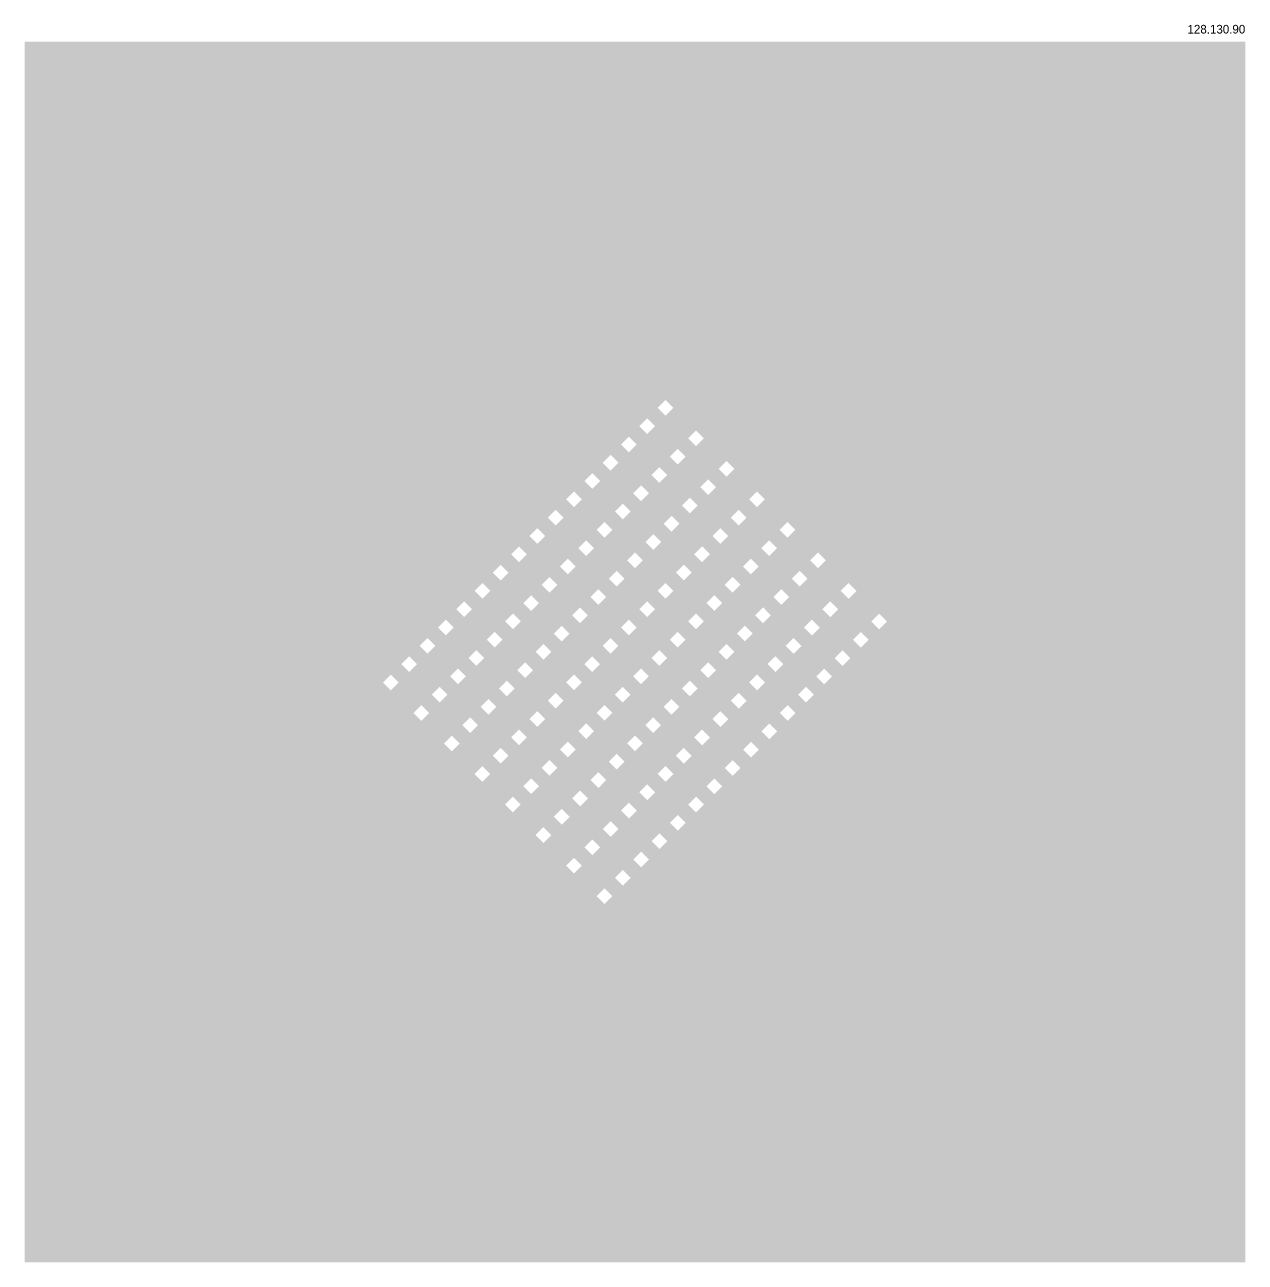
# Model space of a CAD drawing. Header units: inches. Extents: x -55000 to 163233, y -55008 to 54992.
# Drawn here: x 109767 to 119667, y -12901 to -2864 of the extents above; entities that cross this region are included whole.
import ezdxf

# ---------------------------------------------------------------- set-up
doc = ezdxf.new("R2010")
doc.units = ezdxf.units.IN
doc.header["$MEASUREMENT"] = 0
doc.linetypes.add('ACAD_ISO07W100', pattern=[3, 0, -3])
doc.layers.get('0').update_dxf_attribs({"color": 20, "linetype": 'ACAD_ISO07W100'})
doc.styles.get("Standard").update_dxf_attribs({"font": 'arial.ttf'})

msp = doc.modelspace()

# ---------------------------------------------------------------- hatches: boundary and pattern name
at = {"transparency": 33554483}
h = msp.add_hatch(color=256, dxfattribs=at)
h.dxf.hatch_style = 1
h.paths.add_polyline_path([(112885.48791, -8113.80785), (112821.8483, -8050.16824), (112885.48791, -7986.52863), (112949.12752, -8050.16824)], flags=16)
h.paths.add_polyline_path([(113033.98034, -7965.31543), (112970.34073, -7901.67582), (113033.98034, -7838.03621), (113097.61995, -7901.67582)], flags=16)
h.paths.add_polyline_path([(112984.48286, -8509.78765), (112920.84325, -8446.14804), (112984.48286, -8382.50843), (113048.12247, -8446.14804)], flags=16)
h.paths.add_polyline_path([(113132.97529, -8361.29523), (113069.33568, -8297.65562), (113132.97529, -8234.01601), (113196.6149, -8297.65562)], flags=16)
h.paths.add_polyline_path([(113281.46771, -8212.8028), (113217.8281, -8149.16319), (113281.46771, -8085.52358), (113345.10732, -8149.16319)], flags=16)
h.paths.add_polyline_path([(113429.96014, -8064.31038), (113366.32052, -8000.67077), (113429.96014, -7937.03116), (113493.59975, -8000.67077)], flags=16)
h.paths.add_polyline_path([(113231.97024, -8757.27502), (113168.33063, -8693.63541), (113231.97024, -8629.9958), (113295.60985, -8693.63541)], flags=16)
h.paths.add_polyline_path([(113380.46266, -8608.7826), (113316.82305, -8545.14299), (113380.46266, -8481.50338), (113444.10227, -8545.14299)], flags=16)
h.paths.add_polyline_path([(113528.95508, -8460.29018), (113465.31547, -8396.65057), (113528.95508, -8333.01095), (113592.59469, -8396.65057)], flags=16)
h.paths.add_polyline_path([(113825.93993, -8163.30533), (113762.30032, -8099.66572), (113825.93993, -8036.02611), (113889.57954, -8099.66572)], flags=16)
h.paths.add_polyline_path([(113479.45761, -9004.7624), (113415.818, -8941.12279), (113479.45761, -8877.48318), (113543.09722, -8941.12279)], flags=16)
h.paths.add_polyline_path([(113627.95003, -8856.26997), (113564.31042, -8792.63036), (113627.95003, -8728.99075), (113691.58964, -8792.63036)], flags=16)
h.paths.add_polyline_path([(113776.44246, -8707.77755), (113712.80285, -8644.13794), (113776.44246, -8580.49833), (113840.08207, -8644.13794)], flags=16)
h.paths.add_polyline_path([(113924.93488, -8559.28512), (113861.29527, -8495.64551), (113924.93488, -8432.0059), (113988.57449, -8495.64551)], flags=16)
h.paths.add_polyline_path([(114073.42731, -8410.7927), (114009.7877, -8347.15309), (114073.42731, -8283.51348), (114137.06692, -8347.15309)], flags=16)
h.paths.add_polyline_path([(114221.91973, -8262.30028), (114158.28012, -8198.66067), (114221.91973, -8135.02106), (114285.55934, -8198.66067)], flags=16)
h.paths.add_polyline_path([(113726.94498, -9252.24977), (113663.30537, -9188.61016), (113726.94498, -9124.97055), (113790.58459, -9188.61016)], flags=16)
h.paths.add_polyline_path([(113875.43741, -9103.75735), (113811.7978, -9040.11774), (113875.43741, -8976.47813), (113939.07702, -9040.11774)], flags=16)
h.paths.add_polyline_path([(114023.92983, -8955.26492), (113960.29022, -8891.62531), (114023.92983, -8827.9857), (114087.56944, -8891.62531)], flags=16)
h.paths.add_polyline_path([(114172.42226, -8806.7725), (114108.78265, -8743.13289), (114172.42226, -8679.49328), (114236.06187, -8743.13289)], flags=16)
h.paths.add_polyline_path([(114320.91468, -8658.28007), (114257.27507, -8594.64046), (114320.91468, -8531.00085), (114384.55429, -8594.64046)], flags=16)
h.paths.add_polyline_path([(114469.4071, -8509.78765), (114405.76749, -8446.14804), (114469.4071, -8382.50843), (114533.04671, -8446.14804)], flags=16)
h.paths.add_polyline_path([(114271.4172, -9202.7523), (114207.77759, -9139.11269), (114271.4172, -9075.47308), (114335.05682, -9139.11269)], flags=16)
h.paths.add_polyline_path([(114419.90963, -9054.25987), (114356.27002, -8990.62026), (114419.90963, -8926.98065), (114483.54924, -8990.62026)], flags=16)
h.paths.add_polyline_path([(114568.40205, -8905.76745), (114504.76244, -8842.12784), (114568.40205, -8778.48823), (114632.04166, -8842.12784)], flags=16)
h.paths.add_polyline_path([(114122.92478, -9351.24472), (114059.28517, -9287.60511), (114122.92478, -9223.9655), (114186.56439, -9287.60511)], flags=16)
h.paths.add_polyline_path([(113677.44751, -8311.79775), (113613.8079, -8248.15814), (113677.44751, -8184.51853), (113741.08712, -8248.15814)], flags=16)
h.paths.add_polyline_path([(113578.45256, -7915.81795), (113514.81295, -7852.17834), (113578.45256, -7788.53873), (113642.09217, -7852.17834)], flags=16)
h.paths.add_polyline_path([(113182.47276, -7816.823), (113118.83315, -7753.18339), (113182.47276, -7689.54378), (113246.11237, -7753.18339)], flags=16)
h.paths.add_polyline_path([(113330.96519, -7668.33058), (113267.32558, -7604.69097), (113330.96519, -7541.05136), (113394.6048, -7604.69097)], flags=16)
h.paths.add_polyline_path([(113726.94498, -7767.32553), (113663.30537, -7703.68592), (113726.94498, -7640.04631), (113790.58459, -7703.68592)], flags=16)
h.paths.add_polyline_path([(113974.43236, -8014.8129), (113910.79275, -7951.17329), (113974.43236, -7887.53368), (114038.07197, -7951.17329)], flags=16)
h.paths.add_polyline_path([(112736.99549, -8262.30028), (112673.35588, -8198.66067), (112736.99549, -8135.02106), (112800.6351, -8198.66067)], flags=16)
h.paths.add_polyline_path([(113974.43236, -9499.73714), (113910.79275, -9436.09753), (113974.43236, -9372.45792), (114038.07197, -9436.09753)], flags=16)
h.paths.add_polyline_path([(114716.89448, -8757.27502), (114653.25487, -8693.63541), (114716.89448, -8629.9958), (114780.53409, -8693.63541)], flags=16)
h.paths.add_polyline_path([(113479.45761, -7519.83816), (113415.818, -7456.19855), (113479.45761, -7392.55894), (113543.09722, -7456.19855)], flags=16)
h.paths.add_polyline_path([(114221.91973, -9747.22452), (114158.28012, -9683.58491), (114221.91973, -9619.9453), (114285.55934, -9683.58491)], flags=16)
h.paths.add_polyline_path([(114370.41215, -9598.73209), (114306.77254, -9535.09248), (114370.41215, -9471.45287), (114434.05176, -9535.09248)], flags=16)
h.paths.add_polyline_path([(114518.90458, -9450.23967), (114455.26497, -9386.60006), (114518.90458, -9322.96045), (114582.54419, -9386.60006)], flags=16)
h.paths.add_polyline_path([(114667.397, -9301.74725), (114603.75739, -9238.10763), (114667.397, -9174.46802), (114731.03661, -9238.10763)], flags=16)
h.paths.add_polyline_path([(114815.88943, -9153.25482), (114752.24982, -9089.61521), (114815.88943, -9025.9756), (114879.52904, -9089.61521)], flags=16)
h.paths.add_polyline_path([(114964.38185, -9004.7624), (114900.74224, -8941.12279), (114964.38185, -8877.48318), (115028.02146, -8941.12279)], flags=16)
h.paths.add_polyline_path([(114469.4071, -9994.71189), (114405.76749, -9931.07228), (114469.4071, -9867.43267), (114533.04671, -9931.07228)], flags=16)
h.paths.add_polyline_path([(114617.89953, -9846.21947), (114554.25992, -9782.57986), (114617.89953, -9718.94025), (114681.53914, -9782.57986)], flags=16)
h.paths.add_polyline_path([(114766.39195, -9697.72704), (114702.75234, -9634.08743), (114766.39195, -9570.44782), (114830.03156, -9634.08743)], flags=16)
h.paths.add_polyline_path([(114914.88438, -9549.23462), (114851.24477, -9485.59501), (114914.88438, -9421.9554), (114978.52399, -9485.59501)], flags=16)
h.paths.add_polyline_path([(115063.3768, -9400.74219), (114999.73719, -9337.10258), (115063.3768, -9273.46297), (115127.01641, -9337.10258)], flags=16)
h.paths.add_polyline_path([(115211.86922, -9252.24977), (115148.22961, -9188.61016), (115211.86922, -9124.97055), (115275.50883, -9188.61016)], flags=16)
h.paths.add_polyline_path([(113627.95003, -7371.34573), (113564.31042, -7307.70612), (113627.95003, -7244.06651), (113691.58964, -7307.70612)], flags=16)
h.paths.add_polyline_path([(113776.44246, -7222.85331), (113712.80285, -7159.2137), (113776.44246, -7095.57409), (113840.08207, -7159.2137)], flags=16)
h.paths.add_polyline_path([(113924.93488, -7074.36088), (113861.29527, -7010.72127), (113924.93488, -6947.08166), (113988.57449, -7010.72127)], flags=16)
h.paths.add_polyline_path([(114073.42731, -6925.86846), (114009.7877, -6862.22885), (114073.42731, -6798.58924), (114137.06692, -6862.22885)], flags=16)
h.paths.add_polyline_path([(114221.91973, -6777.37604), (114158.28012, -6713.73643), (114221.91973, -6650.09682), (114285.55934, -6713.73643)], flags=16)
h.paths.add_polyline_path([(114370.41215, -6628.88361), (114306.77254, -6565.244), (114370.41215, -6501.60439), (114434.05176, -6565.244)], flags=16)
h.paths.add_polyline_path([(114518.90458, -6480.39119), (114455.26497, -6416.75158), (114518.90458, -6353.11197), (114582.54419, -6416.75158)], flags=16)
h.paths.add_polyline_path([(114667.397, -6331.89876), (114603.75739, -6268.25915), (114667.397, -6204.61954), (114731.03661, -6268.25915)], flags=16)
h.paths.add_polyline_path([(114815.88943, -6183.40634), (114752.24982, -6119.76673), (114815.88943, -6056.12712), (114879.52904, -6119.76673)], flags=16)
h.paths.add_polyline_path([(113875.43741, -7618.83311), (113811.7978, -7555.1935), (113875.43741, -7491.55389), (113939.07702, -7555.1935)], flags=16)
h.paths.add_polyline_path([(114023.92983, -7470.34068), (113960.29022, -7406.70107), (114023.92983, -7343.06146), (114087.56944, -7406.70107)], flags=16)
h.paths.add_polyline_path([(114172.42226, -7321.84826), (114108.78265, -7258.20865), (114172.42226, -7194.56904), (114236.06187, -7258.20865)], flags=16)
h.paths.add_polyline_path([(114320.91468, -7173.35583), (114257.27507, -7109.71622), (114320.91468, -7046.07661), (114384.55429, -7109.71622)], flags=16)
h.paths.add_polyline_path([(114469.4071, -7024.86341), (114405.76749, -6961.2238), (114469.4071, -6897.58419), (114533.04671, -6961.2238)], flags=16)
h.paths.add_polyline_path([(114617.89953, -6876.37099), (114554.25992, -6812.73138), (114617.89953, -6749.09177), (114681.53914, -6812.73138)], flags=16)
h.paths.add_polyline_path([(114766.39195, -6727.87856), (114702.75234, -6664.23895), (114766.39195, -6600.59934), (114830.03156, -6664.23895)], flags=16)
h.paths.add_polyline_path([(114914.88438, -6579.38614), (114851.24477, -6515.74653), (114914.88438, -6452.10692), (114978.52399, -6515.74653)], flags=16)
h.paths.add_polyline_path([(115063.3768, -6430.89371), (114999.73719, -6367.2541), (115063.3768, -6303.61449), (115127.01641, -6367.2541)], flags=16)
h.paths.add_polyline_path([(114122.92478, -7866.32048), (114059.28517, -7802.68087), (114122.92478, -7739.04126), (114186.56439, -7802.68087)], flags=16)
h.paths.add_polyline_path([(114271.4172, -7717.82806), (114207.77759, -7654.18844), (114271.4172, -7590.54883), (114335.05682, -7654.18844)], flags=16)
h.paths.add_polyline_path([(114419.90963, -7569.33563), (114356.27002, -7505.69602), (114419.90963, -7442.05641), (114483.54924, -7505.69602)], flags=16)
h.paths.add_polyline_path([(114568.40205, -7420.84321), (114504.76244, -7357.2036), (114568.40205, -7293.56399), (114632.04166, -7357.2036)], flags=16)
h.paths.add_polyline_path([(114716.89448, -7272.35078), (114653.25487, -7208.71117), (114716.89448, -7145.07156), (114780.53409, -7208.71117)], flags=16)
h.paths.add_polyline_path([(114865.3869, -7123.85836), (114801.74729, -7060.21875), (114865.3869, -6996.57914), (114929.02651, -7060.21875)], flags=16)
h.paths.add_polyline_path([(115013.87932, -6975.36593), (114950.23971, -6911.72632), (115013.87932, -6848.08671), (115077.51894, -6911.72632)], flags=16)
h.paths.add_polyline_path([(115162.37175, -6826.87351), (115098.73214, -6763.2339), (115162.37175, -6699.59429), (115226.01136, -6763.2339)], flags=16)
h.paths.add_polyline_path([(115310.86417, -6678.38109), (115247.22456, -6614.74148), (115310.86417, -6551.10187), (115374.50378, -6614.74148)], flags=16)
h.paths.add_polyline_path([(115459.3566, -6529.88866), (115395.71699, -6466.24905), (115459.3566, -6402.60944), (115522.99621, -6466.24905)], flags=16)
h.paths.add_polyline_path([(114370.41215, -8113.80785), (114306.77254, -8050.16824), (114370.41215, -7986.52863), (114434.05176, -8050.16824)], flags=16)
h.paths.add_polyline_path([(114518.90458, -7965.31543), (114455.26497, -7901.67582), (114518.90458, -7838.03621), (114582.54419, -7901.67582)], flags=16)
h.paths.add_polyline_path([(114667.397, -7816.823), (114603.75739, -7753.18339), (114667.397, -7689.54378), (114731.03661, -7753.18339)], flags=16)
h.paths.add_polyline_path([(114815.88943, -7668.33058), (114752.24982, -7604.69097), (114815.88943, -7541.05136), (114879.52904, -7604.69097)], flags=16)
h.paths.add_polyline_path([(114964.38185, -7519.83816), (114900.74224, -7456.19855), (114964.38185, -7392.55894), (115028.02146, -7456.19855)], flags=16)
h.paths.add_polyline_path([(115112.87427, -7371.34573), (115049.23466, -7307.70612), (115112.87427, -7244.06651), (115176.51388, -7307.70612)], flags=16)
h.paths.add_polyline_path([(115261.3667, -7222.85331), (115197.72709, -7159.2137), (115261.3667, -7095.57409), (115325.00631, -7159.2137)], flags=16)
h.paths.add_polyline_path([(115409.85912, -7074.36088), (115346.21951, -7010.72127), (115409.85912, -6947.08166), (115473.49873, -7010.72127)], flags=16)
h.paths.add_polyline_path([(115558.35155, -6925.86846), (115494.71194, -6862.22885), (115558.35155, -6798.58924), (115621.99116, -6862.22885)], flags=16)
h.paths.add_polyline_path([(115706.84397, -6777.37604), (115643.20436, -6713.73643), (115706.84397, -6650.09682), (115770.48358, -6713.73643)], flags=16)
h.paths.add_polyline_path([(114617.89953, -8361.29523), (114554.25992, -8297.65562), (114617.89953, -8234.01601), (114681.53914, -8297.65562)], flags=16)
h.paths.add_polyline_path([(114766.39195, -8212.8028), (114702.75234, -8149.16319), (114766.39195, -8085.52358), (114830.03156, -8149.16319)], flags=16)
h.paths.add_polyline_path([(114914.88438, -8064.31038), (114851.24477, -8000.67077), (114914.88438, -7937.03116), (114978.52399, -8000.67077)], flags=16)
h.paths.add_polyline_path([(115063.3768, -7915.81795), (114999.73719, -7852.17834), (115063.3768, -7788.53873), (115127.01641, -7852.17834)], flags=16)
h.paths.add_polyline_path([(115211.86922, -7767.32553), (115148.22961, -7703.68592), (115211.86922, -7640.04631), (115275.50883, -7703.68592)], flags=16)
h.paths.add_polyline_path([(115360.36165, -7618.83311), (115296.72204, -7555.1935), (115360.36165, -7491.55389), (115424.00126, -7555.1935)], flags=16)
h.paths.add_polyline_path([(115508.85407, -7470.34068), (115445.21446, -7406.70107), (115508.85407, -7343.06146), (115572.49368, -7406.70107)], flags=16)
h.paths.add_polyline_path([(115657.3465, -7321.84826), (115593.70689, -7258.20865), (115657.3465, -7194.56904), (115720.98611, -7258.20865)], flags=16)
h.paths.add_polyline_path([(115805.83892, -7173.35583), (115742.19931, -7109.71622), (115805.83892, -7046.07661), (115869.47853, -7109.71622)], flags=16)
h.paths.add_polyline_path([(115954.33134, -7024.86341), (115890.69173, -6961.2238), (115954.33134, -6897.58419), (116017.97095, -6961.2238)], flags=16)
h.paths.add_polyline_path([(114865.3869, -8608.7826), (114801.74729, -8545.14299), (114865.3869, -8481.50338), (114929.02651, -8545.14299)], flags=16)
h.paths.add_polyline_path([(115013.87932, -8460.29018), (114950.23971, -8396.65057), (115013.87932, -8333.01095), (115077.51894, -8396.65057)], flags=16)
h.paths.add_polyline_path([(115162.37175, -8311.79775), (115098.73214, -8248.15814), (115162.37175, -8184.51853), (115226.01136, -8248.15814)], flags=16)
h.paths.add_polyline_path([(115310.86417, -8163.30533), (115247.22456, -8099.66572), (115310.86417, -8036.02611), (115374.50378, -8099.66572)], flags=16)
h.paths.add_polyline_path([(115459.3566, -8014.8129), (115395.71699, -7951.17329), (115459.3566, -7887.53368), (115522.99621, -7951.17329)], flags=16)
h.paths.add_polyline_path([(115607.84902, -7866.32048), (115544.20941, -7802.68087), (115607.84902, -7739.04126), (115671.48863, -7802.68087)], flags=16)
h.paths.add_polyline_path([(115756.34145, -7717.82806), (115692.70183, -7654.18844), (115756.34145, -7590.54883), (115819.98106, -7654.18844)], flags=16)
h.paths.add_polyline_path([(115904.83387, -7569.33563), (115841.19426, -7505.69602), (115904.83387, -7442.05641), (115968.47348, -7505.69602)], flags=16)
h.paths.add_polyline_path([(116053.32629, -7420.84321), (115989.68668, -7357.2036), (116053.32629, -7293.56399), (116116.9659, -7357.2036)], flags=16)
h.paths.add_polyline_path([(116201.81872, -7272.35078), (116138.17911, -7208.71117), (116201.81872, -7145.07156), (116265.45833, -7208.71117)], flags=16)
h.paths.add_polyline_path([(115112.87427, -8856.26997), (115049.23466, -8792.63036), (115112.87427, -8728.99075), (115176.51388, -8792.63036)], flags=16)
h.paths.add_polyline_path([(115261.3667, -8707.77755), (115197.72709, -8644.13794), (115261.3667, -8580.49833), (115325.00631, -8644.13794)], flags=16)
h.paths.add_polyline_path([(115409.85912, -8559.28512), (115346.21951, -8495.64551), (115409.85912, -8432.0059), (115473.49873, -8495.64551)], flags=16)
h.paths.add_polyline_path([(115558.35155, -8410.7927), (115494.71194, -8347.15309), (115558.35155, -8283.51348), (115621.99116, -8347.15309)], flags=16)
h.paths.add_polyline_path([(115706.84397, -8262.30028), (115643.20436, -8198.66067), (115706.84397, -8135.02106), (115770.48358, -8198.66067)], flags=16)
h.paths.add_polyline_path([(115855.33639, -8113.80785), (115791.69678, -8050.16824), (115855.33639, -7986.52863), (115918.976, -8050.16824)], flags=16)
h.paths.add_polyline_path([(116003.82882, -7965.31543), (115940.18921, -7901.67582), (116003.82882, -7838.03621), (116067.46843, -7901.67582)], flags=16)
h.paths.add_polyline_path([(116152.32124, -7816.823), (116088.68163, -7753.18339), (116152.32124, -7689.54378), (116215.96085, -7753.18339)], flags=16)
h.paths.add_polyline_path([(116300.81367, -7668.33058), (116237.17406, -7604.69097), (116300.81367, -7541.05136), (116364.45328, -7604.69097)], flags=16)
h.paths.add_polyline_path([(116449.30609, -7519.83816), (116385.66648, -7456.19855), (116449.30609, -7392.55894), (116512.9457, -7456.19855)], flags=16)
h.paths.add_polyline_path([(115360.36165, -9103.75735), (115296.72204, -9040.11774), (115360.36165, -8976.47813), (115424.00126, -9040.11774)], flags=16)
h.paths.add_polyline_path([(115508.85407, -8955.26492), (115445.21446, -8891.62531), (115508.85407, -8827.9857), (115572.49368, -8891.62531)], flags=16)
h.paths.add_polyline_path([(115657.3465, -8806.7725), (115593.70689, -8743.13289), (115657.3465, -8679.49328), (115720.98611, -8743.13289)], flags=16)
h.paths.add_polyline_path([(115805.83892, -8658.28007), (115742.19931, -8594.64046), (115805.83892, -8531.00085), (115869.47853, -8594.64046)], flags=16)
h.paths.add_polyline_path([(115954.33134, -8509.78765), (115890.69173, -8446.14804), (115954.33134, -8382.50843), (116017.97095, -8446.14804)], flags=16)
h.paths.add_polyline_path([(116102.82377, -8361.29523), (116039.18416, -8297.65562), (116102.82377, -8234.01601), (116166.46338, -8297.65562)], flags=16)
h.paths.add_polyline_path([(116251.31619, -8212.8028), (116187.67658, -8149.16319), (116251.31619, -8085.52358), (116314.9558, -8149.16319)], flags=16)
h.paths.add_polyline_path([(116399.80862, -8064.31038), (116336.16901, -8000.67077), (116399.80862, -7937.03116), (116463.44823, -8000.67077)], flags=16)
h.paths.add_polyline_path([(116548.30104, -7915.81795), (116484.66143, -7852.17834), (116548.30104, -7788.53873), (116611.94065, -7852.17834)], flags=16)
h.paths.add_polyline_path([(116696.79346, -7767.32553), (116633.15385, -7703.68592), (116696.79346, -7640.04631), (116760.43307, -7703.68592)], flags=16)
h.paths.add_polyline_path([(114964.38185, -6034.91392), (114900.74224, -5971.27431), (114964.38185, -5907.6347), (115028.02146, -5971.27431)], flags=16)
h.paths.add_polyline_path([(115211.86922, -6282.40129), (115148.22961, -6218.76168), (115211.86922, -6155.12207), (115275.50883, -6218.76168)], flags=16)
h.paths.add_polyline_path([(109766.89502, -12901.17336), (109766.89502, -3001.17336), (119666.89502, -3001.17336), (119666.89502, -12901.17336)])

# ---------------------------------------------------------------- texts
at = {"insert": (119666.89502, -2865.26838), "char_height": 70, "attachment_point": 3}
msp.add_mtext_dynamic_manual_height_columns('{\\fCastellar|b0|i0|c0|p18;128.130.90}', width=243.9962625, gutter_width=1, heights=[0], dxfattribs=at)

doc.saveas('drawing.dxf')
